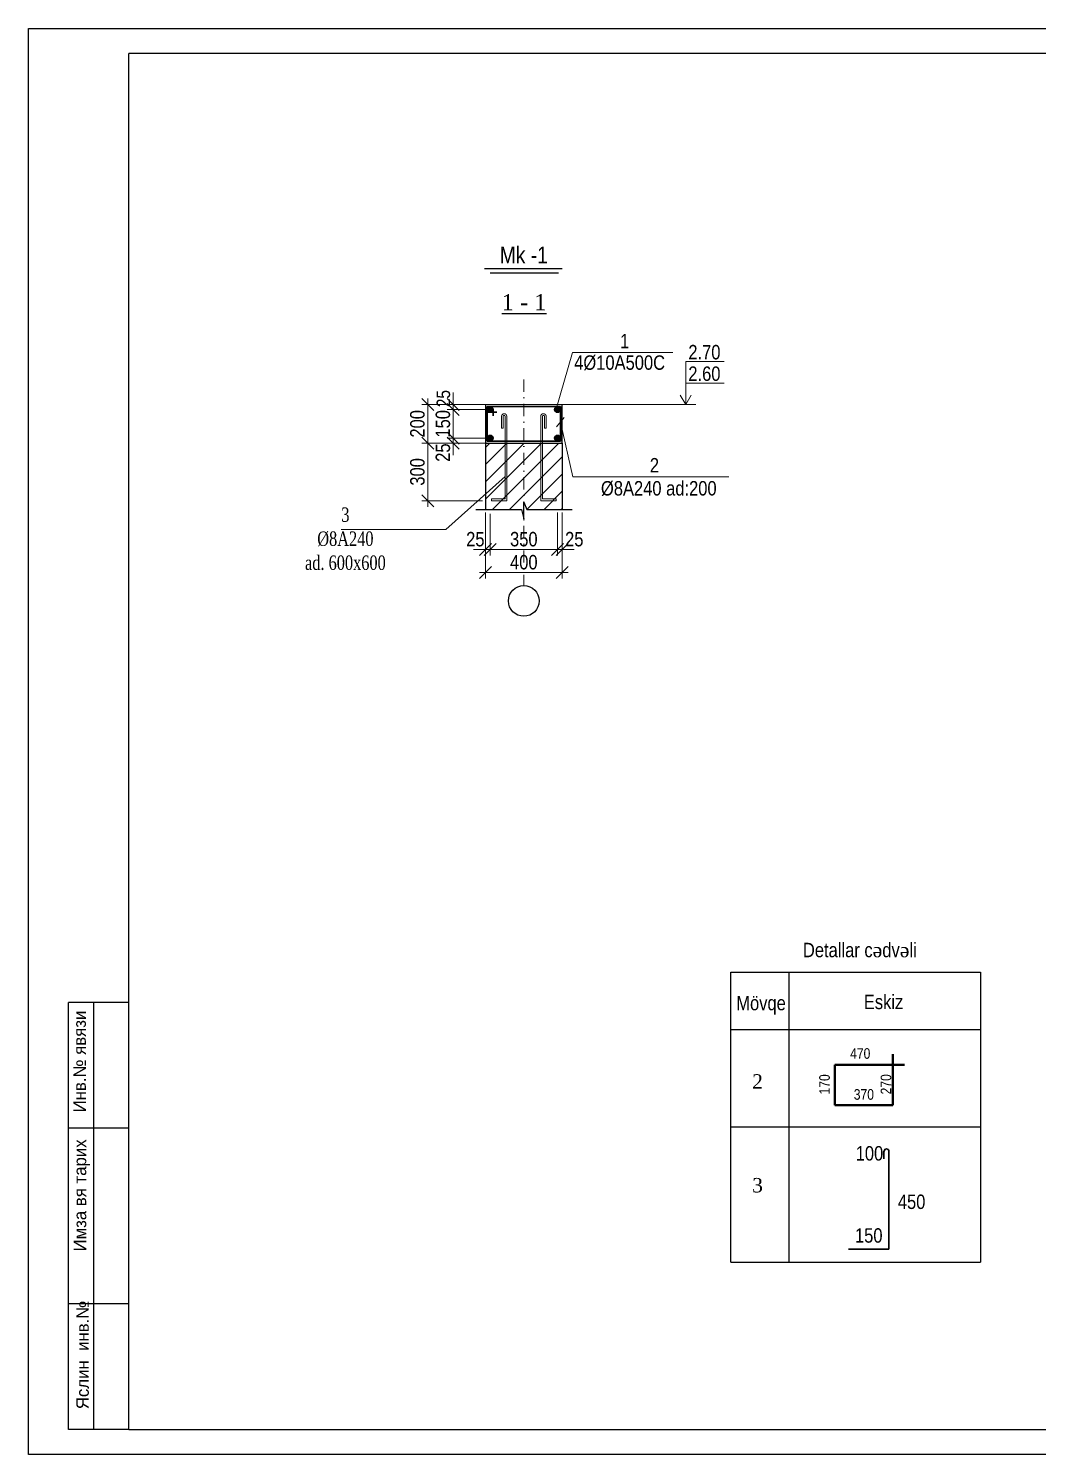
# Model space of a CAD drawing. Header units: millimetres. Extents: x 806395 to 2097197, y -233789 to 193681.
# Drawn here: x 2055196 to 2076196, y -233789 to -204116 of the extents above; entities that cross this region are included whole.
import ezdxf

# ---------------------------------------------------------------- set-up
doc = ezdxf.new("R2010")
doc.units = ezdxf.units.MM
for name, pattern in [('DASHDOTX2', [50.8, 25.4, -12.7, 0, -12.7]), ('Dashed', [564.444447, 282.222223, -282.222223]), ('Dot & Dashed', [670.277762, 352.777767, -176.388884, 0, -141.111112])]:
    doc.linetypes.add(name, pattern=pattern)
doc.layers.add('ARMATUR', color=7, linetype='Continuous', lineweight=30)
doc.layers.add('РАЗМЕРЫ', color=80, linetype='Continuous', lineweight=9)
doc.layers.add('Ox xetti', color=7, linetype='Continuous')
doc.layers.add('text', color=7, linetype='Continuous')
doc.styles.add('400', font='times.ttf', dxfattribs={"width": 0.75, "height": 300})
doc.styles.add('CP_ATTR', font='A3TI(LA).TTF')
doc.styles.get("Standard").update_dxf_attribs({"font": 'times.ttf'})
doc.styles.add('style1', font='A3TI(LA).TTF', dxfattribs={"height": 400})
doc.styles.add('style6', font='ARIALN.TTF', dxfattribs={"height": 300})
doc.styles.add('Times New  Roman', font='times.ttf')
doc.styles.add('yazitipi', font='ARIALN.TTF')
doc.dimstyles.new('DIM_100', dxfattribs={"dimscale": 100, "dimtxt": 400, "dimasz": 2.5, "dimexe": 1.25, "dimexo": 0.625, "dimtad": 1, "dimdec": 0, "dimtxsty": 'style1', "dimblk": 'OBLIQUE', "dimcen": 2.5, "dimdle": 1.25, "dimclrd": 251, "dimclre": 251, "dimaunit": 1, "dimadec": 3, "dimazin": 0, "dimtfac": 1, "dimtdec": 0, "dimtmove": 1, "dimatfit": 3, "dimfxl": 1.25, "dimlwd": 13, "dimlwe": 5, "dimarcsym": 0})
doc.dimstyles.new('sevda', dxfattribs={"dimscale": 100, "dimtxt": 2.8, "dimasz": 2.5, "dimexe": 1.25, "dimexo": 0.625, "dimtad": 1, "dimtxsty": 'yazitipi', "dimblk": 'OBLIQUE', "dimcen": 2.5, "dimclrd": 253, "dimclre": 253, "dimclrt": 256, "dimaunit": 1, "dimadec": 3, "dimazin": 0, "dimtfac": 1, "dimtmove": 1, "dimatfit": 3, "dimfxl": 1, "dimlwd": 9, "dimlwe": 9, "dimarcsym": 0})

# ---------------------------------------------------------------- blocks, each defined once
blk = doc.blocks.new('_Oblique')
at = {"color": 0, "linetype": 'ByBlock', "lineweight": -2}
blk.add_line((-0.5, -0.5), (0.5, 0.5), dxfattribs=at)
blk = doc.blocks.new('*D5')
at = {"color": 251, "linetype": 'ByBlock', "lineweight": 13, "ltscale": 15, "transparency": 16777216}
blk.add_line((2063506, -211817), (2063506, -212867), dxfattribs=at)
at = {"color": 251, "lineweight": 5, "ltscale": 15, "transparency": 16777216}
for p, q in [((2064643, -211942), (2063381, -211942)), ((2064643, -212742), (2063381, -212742))]:
    blk.add_line(p, q, dxfattribs=at)
at = {"layer": 'Defpoints', "color": 0, "ltscale": 15, "transparency": 16777216}
for p in [(2064705, -211942), (2063506, -212742), (2064705, -212742)]:
    blk.add_point(p, dxfattribs=at)
at = {"color": 251, "lineweight": 13, "ltscale": 15, "transparency": 16777216, "xscale": 250, "yscale": 250, "zscale": 250}
for p, rotation in [((2063506, -211942), 90), ((2063506, -212742), 270)]:
    blk.add_blockref('_Oblique', p, dxfattribs=dict(at, rotation=rotation))
at = {"color": 0, "lineweight": 15, "ltscale": 15, "transparency": 16777216, "insert": (2063291, -212342), "char_height": 300, "attachment_point": 5, "rotation": 90, "style": 'style6'}
blk.add_mtext('200', dxfattribs=at)
blk = doc.blocks.new('*D6')
at = {"color": 251, "lineweight": 5, "ltscale": 15, "transparency": 16777216}
for p, q in [((2064643, -212742), (2063381, -212742)), ((2064643, -213942), (2063381, -213942))]:
    blk.add_line(p, q, dxfattribs=at)
at = {"color": 251, "linetype": 'ByBlock', "lineweight": 13, "ltscale": 15, "transparency": 16777216}
blk.add_line((2063506, -212617), (2063506, -214067), dxfattribs=at)
at = {"layer": 'Defpoints', "color": 0, "ltscale": 15, "transparency": 16777216}
for p in [(2064705, -212742), (2063506, -213942), (2064705, -213942)]:
    blk.add_point(p, dxfattribs=at)
at = {"color": 251, "lineweight": 13, "ltscale": 15, "transparency": 16777216, "xscale": 250, "yscale": 250, "zscale": 250}
for p, rotation in [((2063506, -212742), 90), ((2063506, -213942), 270)]:
    blk.add_blockref('_Oblique', p, dxfattribs=dict(at, rotation=rotation))
at = {"color": 0, "lineweight": 15, "ltscale": 15, "transparency": 16777216, "insert": (2063291, -213342), "char_height": 300, "attachment_point": 5, "rotation": 90, "style": 'style6'}
blk.add_mtext('300', dxfattribs=at)
blk = doc.blocks.new('ntnntyht')
at = {"lineweight": 25}
for p, q in [((1961564, -20955), (2003567, -20955)), ((1963654, -41225), (1962400, -41225)), ((1963656, -43837), (1962402, -43837)), ((1963656, -47494), (1962402, -47494)), ((1963654, -50106), (1962400, -50106))]:
    blk.add_line(p, q, dxfattribs=at)
at = {"color": 1, "lineweight": 25}
for p, q in [((1961564, -50629), (1961564, -20955)), ((2003567, -50629), (1961564, -50629))]:
    blk.add_line(p, q, dxfattribs=at)
at = {"lineweight": 25, "ltscale": 15}
blk.add_line((2003045, -21477), (1963653, -21477), dxfattribs=at)
at = {"color": 1, "lineweight": 25, "ltscale": 15}
for q in [(1963654, -21476), (2003045, -50106)]:
    blk.add_line((1963654, -50106), q, dxfattribs=at)
at = {"lineweight": 25, "ltscale": 0.25}
for p, q in [((1962400, -50106), (1962400, -41225)), ((1962922, -50107), (1962922, -41225))]:
    blk.add_line(p, q, dxfattribs=at)
at = {"lineweight": 25, "char_height": 261.21, "width": 6227.25, "attachment_point": 1, "rotation": 90, "style": 'CP_ATTR'}
for s, insert in [('\\pt3143;Инв.№ явязи', (1962497, -43510)), ('\\pt3143;Имза вя тарих', (1962505, -46404)), ('\\pt3143;Яслин  инв.№', (1962558, -49687))]:
    blk.add_mtext(s, dxfattribs=dict(at, insert=insert))
blk = doc.blocks.new('*D27')
at = {"color": 251, "lineweight": 5, "ltscale": 15, "transparency": 16777216}
for p, q in [((2064705, -214186), (2064705, -215563)), ((2066305, -214186), (2066305, -215563))]:
    blk.add_line(p, q, dxfattribs=at)
at = {"color": 251, "linetype": 'ByBlock', "lineweight": 13, "ltscale": 15, "transparency": 16777216}
blk.add_line((2064580, -215438), (2066430, -215438), dxfattribs=at)
at = {"layer": 'Defpoints', "color": 0, "ltscale": 15, "transparency": 16777216}
for p in [(2064705, -214123), (2066305, -214123), (2066305, -215438)]:
    blk.add_point(p, dxfattribs=at)
at = {"color": 251, "lineweight": 13, "ltscale": 15, "transparency": 16777216, "xscale": 250, "yscale": 250, "zscale": 250, "rotation": 180}
blk.add_blockref('_Oblique', (2064705, -215438), dxfattribs=at)
at = {"color": 251, "lineweight": 13, "ltscale": 15, "transparency": 16777216, "xscale": 250, "yscale": 250, "zscale": 250}
blk.add_blockref('_Oblique', (2066305, -215438), dxfattribs=at)
at = {"color": 0, "lineweight": 15, "ltscale": 15, "transparency": 16777216, "insert": (2065505, -215223), "char_height": 300, "attachment_point": 5, "style": 'style6'}
blk.add_mtext('400', dxfattribs=at)
blk = doc.blocks.new('*D28')
at = {"color": 251, "lineweight": 5, "ltscale": 15, "transparency": 16777216}
for p, q in [((2064705, -214214), (2064705, -215085)), ((2064805, -214214), (2064805, -215085))]:
    blk.add_line(p, q, dxfattribs=at)
at = {"color": 251, "linetype": 'ByBlock', "lineweight": 13, "ltscale": 15, "transparency": 16777216}
for p, q in [((2064705, -214960), (2064455, -214960)), ((2064705, -214960), (2064805, -214960)), ((2064805, -214960), (2065055, -214960))]:
    blk.add_line(p, q, dxfattribs=at)
at = {"layer": 'Defpoints', "color": 0, "ltscale": 15, "transparency": 16777216}
for p in [(2064705, -214151), (2064805, -214151), (2064805, -214960)]:
    blk.add_point(p, dxfattribs=at)
at = {"color": 251, "lineweight": 13, "ltscale": 15, "transparency": 16777216, "xscale": 250, "yscale": 250, "zscale": 250}
blk.add_blockref('_Oblique', (2064705, -214960), dxfattribs=at)
at = {"color": 251, "lineweight": 13, "ltscale": 15, "transparency": 16777216, "xscale": 250, "yscale": 250, "zscale": 250, "rotation": 180}
blk.add_blockref('_Oblique', (2064805, -214960), dxfattribs=at)
at = {"color": 0, "lineweight": 15, "ltscale": 15, "transparency": 16777216, "insert": (2064496, -214744), "char_height": 300, "attachment_point": 5, "style": 'style6'}
blk.add_mtext('25', dxfattribs=at)
blk = doc.blocks.new('*D29')
at = {"color": 251, "lineweight": 5, "ltscale": 15, "transparency": 16777216}
for p, q in [((2066205, -214186), (2066205, -215085)), ((2066305, -214186), (2066305, -215085))]:
    blk.add_line(p, q, dxfattribs=at)
at = {"color": 251, "linetype": 'ByBlock', "lineweight": 13, "ltscale": 15, "transparency": 16777216}
for p, q in [((2066205, -214960), (2065955, -214960)), ((2066305, -214960), (2066205, -214960)), ((2066305, -214960), (2066555, -214960))]:
    blk.add_line(p, q, dxfattribs=at)
at = {"layer": 'Defpoints', "color": 0, "ltscale": 15, "transparency": 16777216}
for p in [(2066205, -214123), (2066305, -214123), (2066205, -214960)]:
    blk.add_point(p, dxfattribs=at)
at = {"color": 251, "lineweight": 13, "ltscale": 15, "transparency": 16777216, "xscale": 250, "yscale": 250, "zscale": 250}
blk.add_blockref('_Oblique', (2066205, -214960), dxfattribs=at)
at = {"color": 251, "lineweight": 13, "ltscale": 15, "transparency": 16777216, "xscale": 250, "yscale": 250, "zscale": 250, "rotation": 180}
blk.add_blockref('_Oblique', (2066305, -214960), dxfattribs=at)
at = {"color": 0, "lineweight": 15, "ltscale": 15, "transparency": 16777216, "insert": (2066555, -214744), "char_height": 300, "attachment_point": 5, "style": 'style6'}
blk.add_mtext('25', dxfattribs=at)
blk = doc.blocks.new('*D30')
at = {"color": 251, "linetype": 'ByBlock', "lineweight": 13, "ltscale": 15, "transparency": 16777216}
blk.add_line((2066330, -214960), (2064680, -214960), dxfattribs=at)
at = {"color": 251, "lineweight": 5, "ltscale": 15, "transparency": 16777216}
for p, q in [((2064805, -214897), (2064805, -214835)), ((2066205, -214897), (2066205, -214835))]:
    blk.add_line(p, q, dxfattribs=at)
at = {"layer": 'Defpoints', "color": 0, "ltscale": 15, "transparency": 16777216}
for p in [(2064805, -214960), (2064805, -214960), (2066205, -214960)]:
    blk.add_point(p, dxfattribs=at)
at = {"color": 251, "lineweight": 13, "ltscale": 15, "transparency": 16777216, "xscale": 250, "yscale": 250, "zscale": 250, "rotation": 180}
blk.add_blockref('_Oblique', (2064805, -214960), dxfattribs=at)
at = {"color": 251, "lineweight": 13, "ltscale": 15, "transparency": 16777216, "xscale": 250, "yscale": 250, "zscale": 250}
blk.add_blockref('_Oblique', (2066205, -214960), dxfattribs=at)
at = {"color": 0, "lineweight": 15, "ltscale": 15, "transparency": 16777216, "insert": (2065505, -214744), "char_height": 300, "attachment_point": 5, "style": 'style6'}
blk.add_mtext('350', dxfattribs=at)
blk = doc.blocks.new('*D31')
at = {"color": 253, "lineweight": 9, "transparency": 16777216}
for p, q in [((2064037, -211942), (2064037, -211692)), ((2064037, -212042), (2064037, -211942)), ((2064037, -212042), (2064037, -212292))]:
    blk.add_line(p, q, dxfattribs=at)
at = {"color": 253, "linetype": 'Continuous', "lineweight": 9, "transparency": 16777216}
for p, q in [((2064743, -211942), (2063912, -211942)), ((2064743, -212042), (2063912, -212042))]:
    blk.add_line(p, q, dxfattribs=at)
at = {"layer": 'Defpoints', "color": 0, "transparency": 16777216}
for p in [(2064037, -211942), (2064805, -211942), (2064805, -212042)]:
    blk.add_point(p, dxfattribs=at)
at = {"color": 253, "lineweight": 9, "transparency": 16777216, "xscale": 250, "yscale": 250, "zscale": 250}
for p, rotation in [((2064037, -211942), 270), ((2064037, -212042), 90)]:
    blk.add_blockref('_Oblique', p, dxfattribs=dict(at, rotation=rotation))
at = {"transparency": 16777216, "insert": (2063832, -211817), "char_height": 280, "attachment_point": 5, "rotation": 90, "style": 'yazitipi'}
blk.add_mtext('25', dxfattribs=at)
blk = doc.blocks.new('*D32')
at = {"color": 251, "linetype": 'ByBlock', "lineweight": 13, "ltscale": 15, "transparency": 16777216}
for p, q in [((2064037, -212642), (2064037, -212392)), ((2064037, -212742), (2064037, -212642)), ((2064037, -212742), (2064037, -212992))]:
    blk.add_line(p, q, dxfattribs=at)
at = {"color": 251, "lineweight": 5, "ltscale": 15, "transparency": 16777216}
for p, q in [((2064743, -212642), (2063912, -212642)), ((2064743, -212742), (2063912, -212742))]:
    blk.add_line(p, q, dxfattribs=at)
at = {"layer": 'Defpoints', "color": 0, "ltscale": 15, "transparency": 16777216}
for p in [(2064037, -212642), (2064805, -212642), (2064805, -212742)]:
    blk.add_point(p, dxfattribs=at)
at = {"color": 251, "lineweight": 13, "ltscale": 15, "transparency": 16777216, "xscale": 250, "yscale": 250, "zscale": 250}
for p, rotation in [((2064037, -212642), 270), ((2064037, -212742), 90)]:
    blk.add_blockref('_Oblique', p, dxfattribs=dict(at, rotation=rotation))
at = {"color": 0, "lineweight": 15, "ltscale": 15, "transparency": 16777216, "insert": (2063822, -212941), "char_height": 300, "attachment_point": 5, "rotation": 90, "style": 'style6'}
blk.add_mtext('25', dxfattribs=at)
blk = doc.blocks.new('*D33')
at = {"color": 251, "lineweight": 5, "ltscale": 15, "transparency": 16777216}
for p, q in [((2064743, -212042), (2063912, -212042)), ((2064743, -212642), (2063912, -212642))]:
    blk.add_line(p, q, dxfattribs=at)
at = {"color": 251, "linetype": 'ByBlock', "lineweight": 13, "ltscale": 15, "transparency": 16777216}
blk.add_line((2064037, -212767), (2064037, -211917), dxfattribs=at)
at = {"layer": 'Defpoints', "color": 0, "ltscale": 15, "transparency": 16777216}
for p in [(2064037, -212042), (2064805, -212042), (2064805, -212642)]:
    blk.add_point(p, dxfattribs=at)
at = {"color": 251, "lineweight": 13, "ltscale": 15, "transparency": 16777216, "xscale": 250, "yscale": 250, "zscale": 250}
for p, rotation in [((2064037, -212042), 90), ((2064037, -212642), 270)]:
    blk.add_blockref('_Oblique', p, dxfattribs=dict(at, rotation=rotation))
at = {"color": 0, "lineweight": 15, "ltscale": 15, "transparency": 16777216, "insert": (2063822, -212342), "char_height": 300, "attachment_point": 5, "rotation": 90, "style": 'style6'}
blk.add_mtext('150', dxfattribs=at)

msp = doc.modelspace()

# ---------------------------------------------------------------- hatches: boundary and pattern name
at = {"ltscale": 25}
h = msp.add_hatch(color=1, dxfattribs=at)
edge = h.paths.add_edge_path()
edge.add_arc((2064805.115, -212041.746), 60.18, 0, 360)
h = msp.add_hatch(color=1, dxfattribs=at)
edge = h.paths.add_edge_path()
edge.add_arc((2066205.115, -212041.746), 60.18, 0, 360)
at = {"lineweight": 25, "ltscale": 15}
h = msp.add_hatch(dxfattribs=at)
h.set_pattern_fill('ANSI31', color=13, scale=80)
h.set_pattern_definition([(45, (2003925.03, 2359040.58), (-179.605122, 179.605122), [])])
edge = h.paths.add_edge_path()
edge.add_line((2066305.075, -213792.113), (2066305.075, -212741.746))
edge.add_line((2066305.075, -212741.746), (2064705.115, -212741.746))
edge.add_line((2064705.115, -212741.746), (2064705.115, -214123.469))
edge.add_line((2064705.115, -214123.469), (2065750.59, -214123.469))
edge.add_line((2065750.59, -214123.469), (2065750.59, -214121.936))
edge.add_line((2065750.59, -214121.936), (2066305.075, -214125.002))
h.paths.add_polyline_path([(2066305.075, -213527.136), (2066305.075, -213394.647), (2066305.075, -213385.227), (2066305.075, -213518.342), (2066305.075, -212741.746)], flags=17)
at = {"ltscale": 25}
h = msp.add_hatch(color=1, dxfattribs=at)
edge = h.paths.add_edge_path()
edge.add_arc((2064805.115, -212641.746), 60.18, 0, 360)
h = msp.add_hatch(color=1, dxfattribs=at)
edge = h.paths.add_edge_path()
edge.add_arc((2066205.115, -212641.746), 60.18, 0, 360)

# ---------------------------------------------------------------- linework, layer by layer
at = {"color": 0}
for p, q in [((2064684.723, -209107.643), (2066303.394, -209107.643)), ((2064807.621, -209199.558), (2066225.46, -209199.558))]:
    msp.add_line(p, q, dxfattribs=at)
at = {"linetype": 'Dot & Dashed', "lineweight": 9, "ltscale": 15}
for p, q in [((2066168.225, -212056.679), (2066516.473, -210855.622)), ((2066516.473, -210855.622), (2068607.678, -210855.622)), ((2068873.876, -211497.5), (2068873.876, -211046.598)), ((2068873.876, -211945.074), (2068873.876, -211494.172)), ((2066265.035, -212307.538), (2066524.871, -213442.164)), ((2065118.437, -213439.197), (2063880.996, -214538.502)), ((2066524.871, -213442.164), (2069773.638, -213442.164)), ((2063880.996, -214538.502), (2061701.602, -214538.502))]:
    msp.add_line(p, q, dxfattribs=at)
at = {"color": 0, "lineweight": 9, "ltscale": 15}
for p, q in [((2069673.876, -211046.598), (2068873.876, -211046.598)), ((2069673.876, -211494.172), (2068873.876, -211494.172)), ((2068873.876, -211941.902), (2068758.137, -211744.91)), ((2068873.876, -211941.902), (2068989.615, -211744.91))]:
    msp.add_line(p, q, dxfattribs=at)
at = {"color": 3, "lineweight": 25, "ltscale": 15}
for p, q in [((2064705.115, -211941.746), (2064705.115, -212741.746)), ((2066305.109, -212741.746), (2066305.109, -211941.746)), ((2064705.115, -212741.746), (2066305.109, -212741.746))]:
    msp.add_line(p, q, dxfattribs=at)
at = {"color": 3, "lineweight": 20, "ltscale": 15}
msp.add_line((2069087.302, -211941.746), (2064705.115, -211941.746), dxfattribs=at)
at = {"color": 213, "linetype": 'Continuous', "lineweight": 15}
for p, q in [((2065040.877, -212180.094), (2065040.877, -212430.094)), ((2065040.877, -212430.094), (2065076.529, -212430.094)), ((2065076.529, -212180.094), (2065076.529, -212430.094)), ((2065118.437, -212180.094), (2065118.437, -213906.094)), ((2065154.089, -212180.094), (2065154.089, -213941.746)), ((2065118.437, -213906.094), (2064832.243, -213906.094)), ((2064832.243, -213906.094), (2064832.243, -213941.746)), ((2065154.089, -213941.746), (2064832.243, -213941.746))]:
    msp.add_line(p, q, dxfattribs=at)
at = {"color": 213, "linetype": 'Dashed', "lineweight": 15, "ltscale": 200}
for p, q in [((2065856.062, -212180.094), (2065856.062, -213941.746)), ((2065891.714, -212180.094), (2065891.714, -213906.094)), ((2065933.622, -212180.094), (2065933.622, -212430.094)), ((2065969.274, -212430.094), (2065933.622, -212430.094)), ((2065969.274, -212180.094), (2065969.274, -212430.094)), ((2065891.714, -213906.094), (2066177.908, -213906.094)), ((2066177.908, -213906.094), (2066177.908, -213941.746)), ((2065856.062, -213941.746), (2066177.908, -213941.746))]:
    msp.add_line(p, q, dxfattribs=at)
at = {"lineweight": 9}
msp.add_line((2066344.104, -212210.294), (2066185.967, -212404.782), dxfattribs=at)
at = {"color": 7, "lineweight": 25}
for p, q in [((2069813.53, -223751.133), (2075013.12, -223751.133)), ((2069813.53, -229786.12), (2069813.53, -223751.133)), ((2071029.75, -229786.12), (2071029.75, -223751.133)), ((2075013.12, -223751.133), (2075013.12, -229786.12)), ((2069813.53, -224944.12), (2075013.12, -224944.12)), ((2069813.53, -226972.12), (2075013.12, -226972.12)), ((2069813.53, -229786.12), (2075013.12, -229786.12)), ((2069813.53, -229786.12), (2075013.12, -229786.12))]:
    msp.add_line(p, q, dxfattribs=at)
at = {"color": 7, "lineweight": 40}
for p, q in [((2073183.701, -226518.498), (2073183.701, -225455.577)), ((2071979.761, -225683.7), (2073428.163, -225683.7)), ((2071979.761, -225683.7), (2071979.761, -226518.498)), ((2071979.761, -226518.498), (2073183.701, -226518.498))]:
    msp.add_line(p, q, dxfattribs=at)
at = {"color": 3, "lineweight": 25, "ltscale": 15}
for points in [[(2064705.115, -212741.746), (2064705.115, -214123.469)], [(2066305.115, -212741.746), (2066305.115, -214123.469)], [(2064509.195, -214123.469), (2065453.806, -214123.469), (2065505.075, -214316.875), (2065505.075, -213972.737), (2065569.788, -214123.469), (2066513.416, -214123.469)]]:
    msp.add_lwpolyline(points, dxfattribs=at)
msp.add_circle((2065505.075, -216026.837), 320)
at = {"color": 213, "linetype": 'Continuous', "lineweight": 15}
for centre, radius, start, end in [((2065097.483, -212189.046), 57.309, 8.987077, 171.012923), ((2065097.483, -212191.021), 23.632, 27.5402214, 152.4597786)]:
    msp.add_arc(centre, radius, start, end, dxfattribs=at)
at = {"color": 213, "linetype": 'Dashed', "lineweight": 15, "ltscale": 200}
for centre, radius, start, end in [((2065912.668, -212189.046), 57.309, 8.987077, 171.012923), ((2065912.668, -212191.021), 23.632, 27.5402214, 152.4597786)]:
    msp.add_arc(centre, radius, start, end, dxfattribs=at)
at = {"layer": 'ARMATUR', "color": 254}
for p, q in [((2064744.449, -211981.08), (2066265.035, -211981.08)), ((2064744.449, -211981.08), (2064744.449, -212704.64)), ((2064939.853, -212101.926), (2064744.449, -212101.926)), ((2064867.133, -212041.746), (2064867.133, -212174.007)), ((2066265.035, -211981.08), (2066265.035, -212704.64)), ((2064744.449, -212704.64), (2066265.035, -212704.64))]:
    msp.add_line(p, q, dxfattribs=at)
at = {"layer": 'ARMATUR', "color": 1}
for centre in [(2064805.115, -212041.746), (2066205.115, -212041.746), (2064805.115, -212641.746), (2066205.115, -212641.746)]:
    msp.add_circle(centre, 60.18, dxfattribs=at)
at = {"layer": 'Ox xetti', "linetype": 'DASHDOTX2', "lineweight": 15, "ltscale": 10}
msp.add_line((2065505.075, -211419.033), (2065505.075, -215706.837), dxfattribs=at)
at = {"layer": 'РАЗМЕРЫ', "color": 0, "lineweight": 30, "ltscale": 15}
for p, q in [((2072999.688, -227638.342), (2072999.688, -227487.526)), ((2073104.6, -227462.989), (2073103.156, -229516.181)), ((2073103.156, -229516.181), (2072260.953, -229516.181))]:
    msp.add_line(p, q, dxfattribs=at)
msp.add_open_spline([(2072999.688, -227487.526), (2072999.688, -227405.164), (2073104.625, -227427.075), (2073104.6, -227462.989)], degree=3, dxfattribs=at)

# ---------------------------------------------------------------- block references
at = {"color": 3, "xscale": 0.9999482669425764, "yscale": 0.9999482669425764, "zscale": 0.9999482669425764}
msp.add_blockref('ntnntyht', (93733.084, -183162.666), dxfattribs=at)

# ---------------------------------------------------------------- texts
at = {"color": 7, "lineweight": 25}
for s, p in [('2', (2070255.857, -226176.288)), ('3', (2070255.857, -228335.002))]:
    msp.add_text(s, height=300, dxfattribs=at).set_placement(p)
at = {"color": 0, "insert": (2065504.473, -208828.713), "char_height": 350, "attachment_point": 5, "style": 'style6'}
msp.add_mtext('{\\fArial Narrow|b0|i0|c238|p34;M}k {\\fArial Narrow|b0|i0|c162|p34;-\\fArial Narrow|b0|i0|c238|p34;1}', dxfattribs=at)
at = {"color": 0, "insert": (2065509.623, -209809.365), "char_height": 336, "width": 3851.02087, "attachment_point": 5, "style": 'Times New  Roman'}
msp.add_mtext('{\\fTimes New Roman|b0|i0|c238|p18;\\L1 - 1}', dxfattribs=at)
at = {"char_height": 300, "attachment_point": 1, "style": 'style6'}
for s, insert, width in [('{\\fArial Narrow|b0|i0|c238|p34;          }1', (2066553.697, -210471.658), 7536.4305), ('{\\fArial Narrow|b0|i0|c238|p34;           }2', (2067076.997, -213054.039), 7536.4305), ('\\A1;{\\fArial Narrow|b0|i0|c238|p34;100}', (2072412.332, -227372), 262.14067), ('\\A1;{\\fArial Narrow|b0|i0|c238|p34;450}', (2073289.466, -228379.998), 262.14067), ('\\A1;{\\fArial Narrow|b0|i0|c238|p34;150}', (2072397.725, -229080.858), 262.14067)]:
    msp.add_mtext(s, dxfattribs=dict(at, insert=insert, width=width))
at = {"color": 0, "lineweight": 5, "ltscale": 15, "insert": (2068444.481, -210917.586), "char_height": 300, "width": 826.33978, "attachment_point": 3, "style": 'style6'}
msp.add_mtext('4Ø1{\\fArial Narrow|b0|i0|c238|p34;0}A500C\\P   ', dxfattribs=at)
at = {"color": 0, "lineweight": 9, "ltscale": 15, "char_height": 300, "width": 826.33978, "attachment_point": 3, "style": 'style6'}
for s, insert in [('2{\\fArial Narrow|b0|i0|c238|p34;.70}', (2069598.088, -210700.973)), ('2{\\fArial Narrow|b0|i0|c238|p34;.60}', (2069598.088, -211148.546))]:
    msp.add_mtext(s, dxfattribs=dict(at, insert=insert))
at = {"color": 0, "lineweight": 5, "ltscale": 15, "insert": (2069517.859, -213533.52), "char_height": 300, "attachment_point": 3, "style": 'style6'}
msp.add_mtext('Ø{\\fArial Narrow|b0|i0|c238|p34;8A240 }а{\\fArial Narrow|b0|i0|c238|p34;d}:{\\fArial Narrow|b0|i0|c238|p34;2}00  ', dxfattribs=at)
at = {"color": 0, "lineweight": 0, "insert": (2071314.197, -223141.501), "char_height": 300, "width": 16391.5823, "attachment_point": 1, "style": 'style6'}
msp.add_mtext('{\\fArial Narrow|b0|i0|c238|p34;Detallar c\\fTimes New Roman|b0|i0|c238|p18;ə\\fArial Narrow|b0|i0|c238|p34;dv\\fTimes New Roman|b0|i0|c238|p18;ə\\fArial Narrow|b0|i0|c238|p34;li}', dxfattribs=at)
at = {"color": 0, "lineweight": 0, "insert": (2070442.574, -224440.249, -52.59), "char_height": 300, "attachment_point": 5, "style": 'style6'}
msp.add_mtext('{\\fArial Narrow|b0|i0|c238|p34;Mövqe}', dxfattribs=at)
at = {"color": 7, "style": 'style6'}
for s, insert, char_height, width, attachment_point in [('         Eskiz', (2073403.24, -224221.021), 300, 5710.48027, 3), ('{\\fArial Narrow|b0|i0|c186|p34;    \\fArial Narrow|b0|i0|c204|p34;\\H0.88x;470}', (2071978.509, -225334.232), 250, 2855.24014, 1), ('{\\fArial Narrow|b0|i0|c186|p34;   \\fArial Narrow|b0|i0|c204|p34;\\H0.73333x;370}', (2072085.804, -226186.491), 300, 2855.24014, 1)]:
    msp.add_mtext(s, dxfattribs=dict(at, insert=insert, char_height=char_height, width=width, attachment_point=attachment_point))
at = {"color": 7, "width": 2855.24014, "attachment_point": 1, "rotation": 90, "style": 'style6'}
for s, insert, char_height in [('\\pxql;{\\fArial Narrow|b0|i0|c238|p34;            \\fArial Narrow|b0|i0|c204|p34;\\H0.73333x;170}', (2071653.66, -227444.135), 300), ('{\\fArial Narrow|b0|i0|c238|p34;            \\fArial Narrow|b0|i0|c204|p34;\\H1.1x;270}', (2072932.557, -227060.242), 200)]:
    msp.add_mtext(s, dxfattribs=dict(at, insert=insert, char_height=char_height))
at = {"layer": 'text', "insert": (2062631.362, -214081.779), "char_height": 300, "attachment_point": 3, "style": '400'}
msp.add_mtext('\\pxqc;{\\fTimes New Roman|b0|i0|c238|p18;3\\P%%C}8{\\fTimes New Roman|b0|i0|c238|p18;A240 \\Pad. 600x600}', dxfattribs=at)

# ---------------------------------------------------------------- dimensions: what is measured, and where the dimension line sits
at = {"color": 7, "lineweight": 15, "ltscale": 15}
for base, p1, p2, picture, middle in [((2063506.173, -212741.746), (2064705.115, -211941.746), (2064705.115, -212741.746), '*D5', (2063290.501, -212341.746)), ((2063506.173, -213941.746), (2064705.115, -212741.746), (2064705.115, -213941.746), '*D6', (2063290.501, -213341.746))]:
    dim = msp.add_linear_dim(base=base, p1=p1, p2=p2, angle=90, dimstyle='DIM_100', override={"dimlfac": 0.25, "dimtxsty": 'style6'}, dxfattribs=at)
    dim.commit()
    dim.dimension.update_dxf_attribs({"geometry": picture, "text_midpoint": middle})
at = {"color": 2}
dim = msp.add_linear_dim(base=(2064037.291, -211941.746), p1=(2064805.115, -212041.746), p2=(2064805.115, -211941.746), angle=90, dimstyle='sevda', override={"dimlfac": 0.25}, dxfattribs=at)
dim.commit()
dim.dimension.update_dxf_attribs({"geometry": '*D31', "text_midpoint": (2064037.291, -211816.746), "dimtype": 160})
at = {"color": 7, "lineweight": 15, "ltscale": 15}
for base, p1, p2, picture, middle in [((2064037.291, -212041.746), (2064805.115, -212641.746), (2064805.115, -212041.746), '*D33', (2064037.291, -212341.746)), ((2064037.291, -212641.746), (2064805.115, -212741.746), (2064805.115, -212641.746), '*D32', (2064037.291, -212940.694))]:
    dim = msp.add_linear_dim(base=base, p1=p1, p2=p2, angle=90, dimstyle='DIM_100', override={"dimlfac": 0.25, "dimtxsty": 'style6'}, dxfattribs=at)
    dim.commit()
    dim.dimension.update_dxf_attribs({"geometry": picture, "text_midpoint": middle, "dimtype": 160})
for base, p1, p2, picture, middle in [((2064805.115, -214959.664), (2064705.115, -214151.173), (2064805.115, -214151.173), '*D28', (2064496.202, -214959.664)), ((2066205.115, -214959.664), (2066305.115, -214123.469), (2066205.115, -214123.469), '*D29', (2066555.115, -214959.664))]:
    dim = msp.add_linear_dim(base=base, p1=p1, p2=p2, dimstyle='DIM_100', override={"dimlfac": 0.25, "dimtxsty": 'style6'}, dxfattribs=at)
    dim.commit()
    dim.dimension.update_dxf_attribs({"geometry": picture, "text_midpoint": middle, "dimtype": 160})
for base, p1, p2, picture, middle in [((2066305.115, -215438.309), (2064705.115, -214123.469), (2066305.115, -214123.469), '*D27', (2065505.115, -215222.637)), ((2064805.115, -214959.664), (2066205.115, -214959.664), (2064805.115, -214959.664), '*D30', (2065505.115, -214743.992))]:
    dim = msp.add_linear_dim(base=base, p1=p1, p2=p2, dimstyle='DIM_100', override={"dimlfac": 0.25, "dimtxsty": 'style6'}, dxfattribs=at)
    dim.commit()
    dim.dimension.update_dxf_attribs({"geometry": picture, "text_midpoint": middle})

doc.saveas('drawing.dxf')
